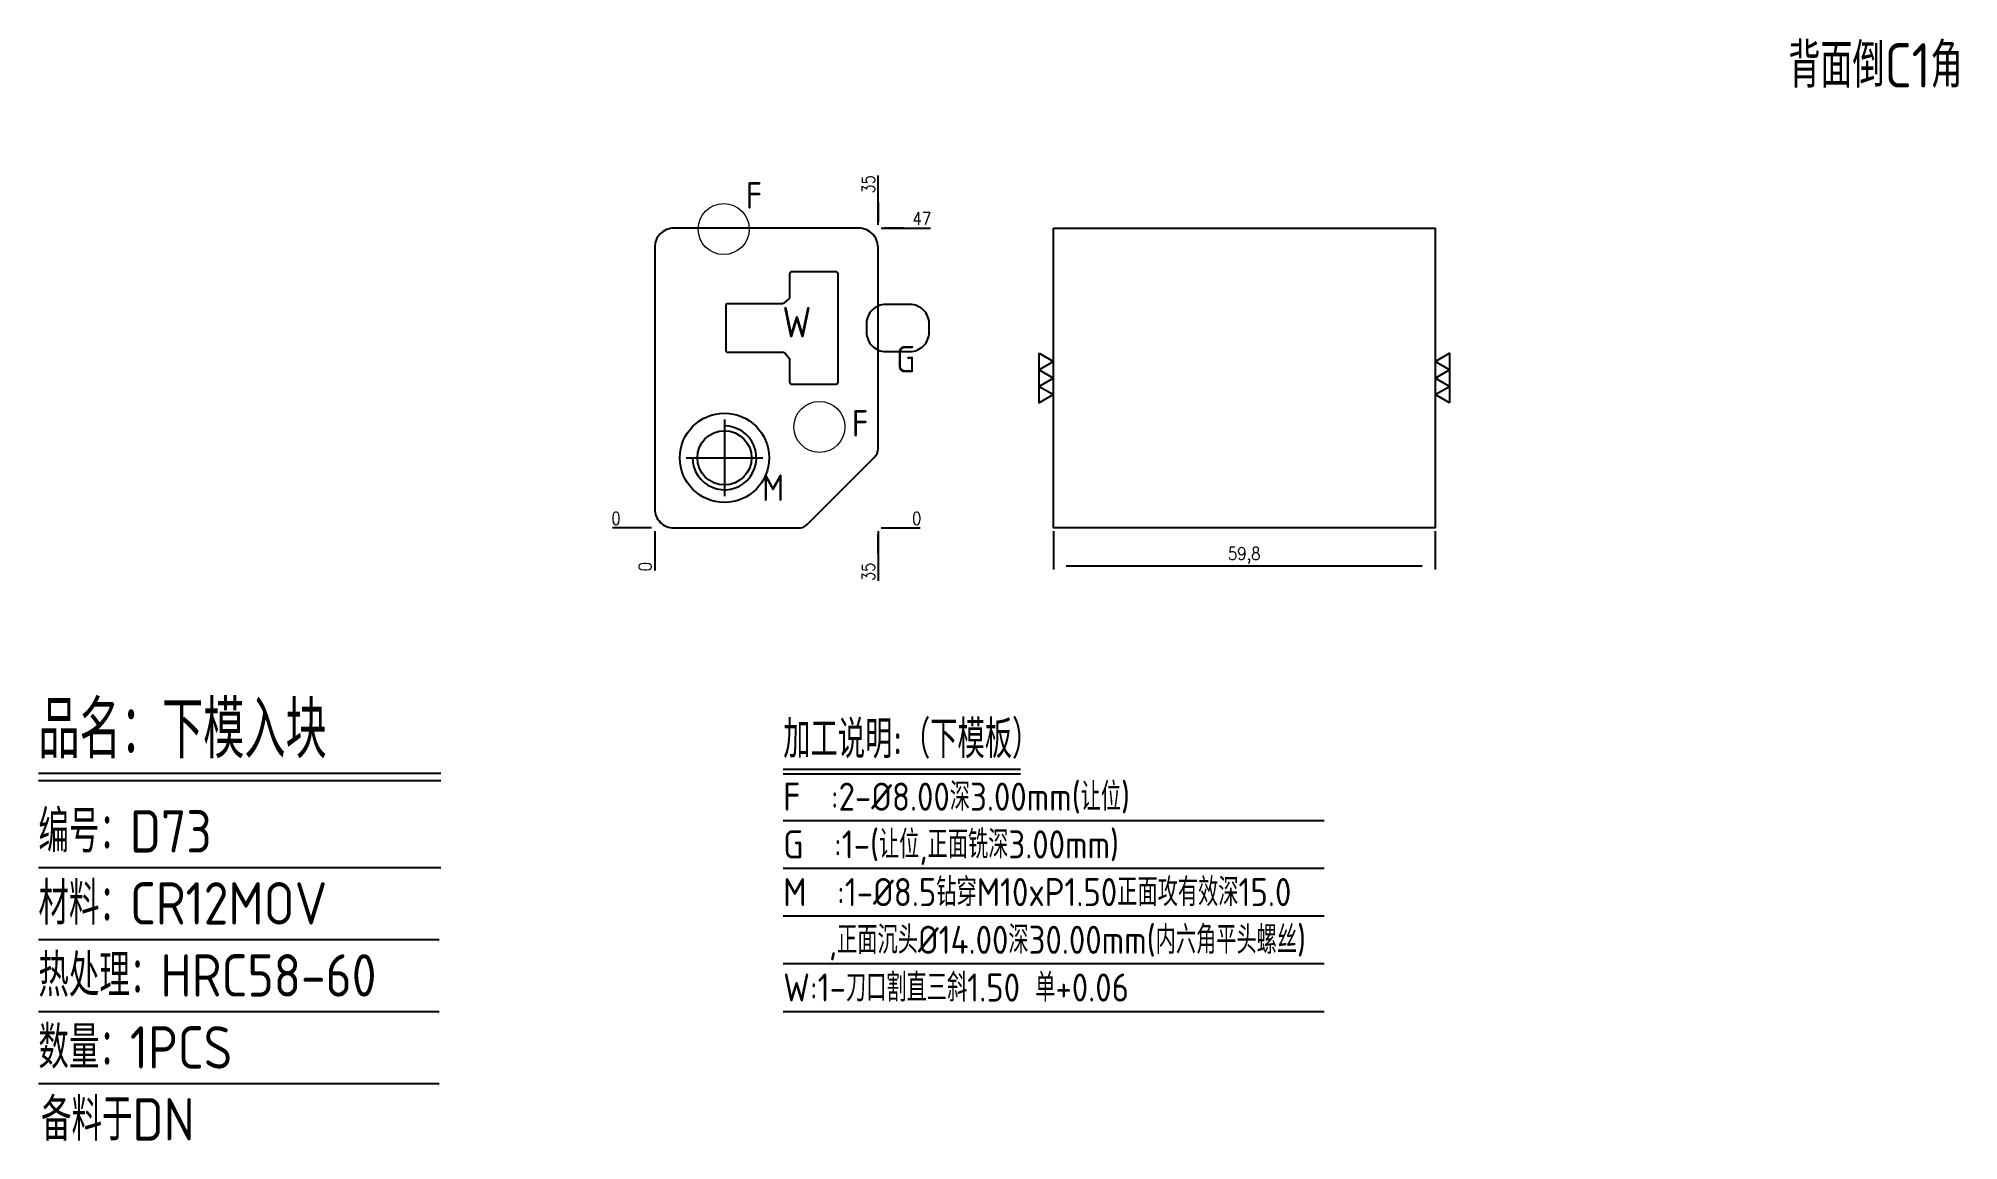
# Model space of a CAD drawing. Header units: millimetres. Extents: x 100312 to 100613, y -3027 to -2854.
import ezdxf
from ezdxf.enums import TextEntityAlignment as Align

# ---------------------------------------------------------------- set-up
doc = ezdxf.new("R2010")
doc.units = ezdxf.units.MM
doc.linetypes.add('CENTER', pattern=[0])
for name, color, linetype in [('DIE_P', 2, 'Continuous'), ('DIM', 4, 'Continuous'), ('TEXT', 4, 'Continuous')]:
    doc.layers.add(name, color=color, linetype=linetype)
doc.styles.add('gbenor', font='gbenor.shx', dxfattribs={"bigfont": 'gbcbig.shx'})
doc.styles.get("Standard").update_dxf_attribs({"font": 'txt.shx', "width": 0.85, "bigfont": 'ctxt.shx'})
doc.dimstyles.new('T-2-WX', dxfattribs={"dimtxt": 2, "dimasz": 2, "dimexe": 0.5, "dimexo": 0.5, "dimgap": 0.5, "dimtad": 1, "dimtxsty": 'Standard', "dimblk": 'OPEN30', "dimcen": 0, "dimazin": 3, "dimtfac": 1, "dimtmove": 0, "dimatfit": 3, "dimldrblk": 'OPEN30', "dimlwd": -1, "dimlwe": -1})

# ---------------------------------------------------------------- blocks, each defined once
blk = doc.blocks.new('*D7579')
at = {"layer": 'Defpoints', "color": 0}
for p in [(100408.73, -2931.06), (100443.73, -2931.06), (100448.73, -2931.06)]:
    blk.add_point(p, dxfattribs=at)
at = {"layer": 'DIM', "color": 0}
blk.add_line((100444.23, -2931.06), (100450.36, -2931.06), dxfattribs=at)
at = {"layer": 'DIM', "color": 0, "insert": (100449.8, -2929.56), "char_height": 2, "attachment_point": 5}
blk.add_mtext('0', dxfattribs=at)
blk = doc.blocks.new('_Open30')
blk = doc.blocks.new('*D7580')
at = {"layer": 'Defpoints', "color": 0}
for p in [(100443.73, -2884.06), (100448.73, -2884.06), (100408.73, -2931.06)]:
    blk.add_point(p, dxfattribs=at)
at = {"layer": 'DIM', "color": 0}
for p, q in [((100444.23, -2884.06), (100447.73, -2884.06)), ((100447.73, -2884.06), (100444.73, -2884.06)), ((100444.73, -2884.06), (100451.98, -2884.06))]:
    blk.add_line(p, q, dxfattribs=at)
at = {"layer": 'DIM', "color": 0, "insert": (100450.6, -2882.56), "char_height": 2, "attachment_point": 5}
blk.add_mtext('47', dxfattribs=at)
blk = doc.blocks.new('*D7581')
at = {"layer": 'Defpoints', "color": 0}
for p in [(100403.73, -2931.06), (100408.73, -2931.06), (100408.73, -2931.06)]:
    blk.add_point(p, dxfattribs=at)
at = {"layer": 'DIM', "color": 0}
blk.add_line((100408.23, -2931.06), (100402.1, -2931.06), dxfattribs=at)
at = {"layer": 'DIM', "color": 0, "insert": (100402.66, -2929.56), "char_height": 2, "attachment_point": 5}
blk.add_mtext('0', dxfattribs=at)
blk = doc.blocks.new('*D7582')
at = {"layer": 'Defpoints', "color": 0}
for p in [(100408.73, -2931.06), (100443.73, -2931.06), (100443.73, -2936.06)]:
    blk.add_point(p, dxfattribs=at)
at = {"layer": 'DIM', "color": 0}
for p, q in [((100443.73, -2931.56), (100443.73, -2935.06)), ((100443.73, -2935.06), (100443.73, -2932.06)), ((100443.73, -2932.06), (100443.73, -2939.32))]:
    blk.add_line(p, q, dxfattribs=at)
at = {"layer": 'DIM', "color": 0, "insert": (100442.23, -2937.94), "char_height": 2, "attachment_point": 5, "rotation": 90}
blk.add_mtext('35', dxfattribs=at)
blk = doc.blocks.new('*D7583')
at = {"layer": 'Defpoints', "color": 0}
for p in [(100408.73, -2931.06), (100408.73, -2931.06), (100408.73, -2936.06)]:
    blk.add_point(p, dxfattribs=at)
at = {"layer": 'DIM', "color": 0}
blk.add_line((100408.73, -2931.56), (100408.73, -2937.7), dxfattribs=at)
at = {"layer": 'DIM', "color": 0, "insert": (100407.23, -2937.13), "char_height": 2, "attachment_point": 5, "rotation": 90}
blk.add_mtext('0', dxfattribs=at)
blk = doc.blocks.new('*D7584')
at = {"layer": 'Defpoints', "color": 0}
for p in [(100443.73, -2879.06), (100443.73, -2884.06), (100408.73, -2931.06)]:
    blk.add_point(p, dxfattribs=at)
at = {"layer": 'DIM', "color": 0}
for p, q in [((100443.73, -2883.06), (100443.73, -2875.81)), ((100443.73, -2883.56), (100443.73, -2880.06)), ((100443.73, -2880.06), (100443.73, -2883.06))]:
    blk.add_line(p, q, dxfattribs=at)
at = {"layer": 'DIM', "color": 0, "insert": (100442.23, -2877.19), "char_height": 2, "attachment_point": 5, "rotation": 90}
blk.add_mtext('35', dxfattribs=at)
blk = doc.blocks.new('*D7585')
at = {"layer": 'Defpoints', "color": 0}
for p in [(100471.22, -2931.06), (100531.02, -2931.06), (100471.22, -2937.06)]:
    blk.add_point(p, dxfattribs=at)
at = {"layer": 'DIM', "color": 0}
for p, q in [((100471.22, -2931.56), (100471.22, -2937.56)), ((100531.02, -2931.56), (100531.02, -2937.56)), ((100529.02, -2937.06), (100473.22, -2937.06))]:
    blk.add_line(p, q, dxfattribs=at)
at = {"layer": 'DIM', "color": 0, "insert": (100501.12, -2935.37), "char_height": 2, "attachment_point": 5}
blk.add_mtext('59,8', dxfattribs=at)

msp = doc.modelspace()

# ---------------------------------------------------------------- linework, layer by layer
at = {"layer": 'DIE_P', "linetype": 'Continuous'}
msp.add_lwpolyline([(100411.729, -2884.063, 0.4142136), (100408.729, -2887.063), (100408.729, -2928.063, 0.4142136), (100411.729, -2931.063), (100431.269, -2931.063, 0.1989124), (100432.683, -2930.477), (100443.143, -2920.018, 0.1989124), (100443.729, -2918.604), (100443.729, -2887.063, 0.4142136), (100440.729, -2884.063)], format="xyb", close=True, dxfattribs=at)
at = {"layer": 'DIE_P', "color": 2}
msp.add_lwpolyline([(100471.224, -2884.063), (100531.024, -2884.063), (100531.024, -2931.063), (100471.224, -2931.063)], close=True, dxfattribs=at)
at = {"layer": 'DIE_P', "color": 1}
msp.add_lwpolyline([(100430.169, -2908.508), (100437.169, -2908.508, 0.4142136), (100437.469, -2908.208), (100437.469, -2891.208, 0.4142136), (100437.169, -2890.908), (100430.169, -2890.908, 0.4142136), (100429.869, -2891.208), (100429.869, -2894.929, -0.2216947), (100429.761, -2895.159), (100428.952, -2895.838, -0.176327), (100428.759, -2895.908), (100420.169, -2895.908, 0.4142136), (100419.869, -2896.208), (100419.869, -2903.208, 0.4142136), (100420.169, -2903.508), (100428.89, -2903.508, -0.2216947), (100429.119, -2903.615), (100429.798, -2904.425, -0.176327), (100429.869, -2904.617), (100429.869, -2908.208, 0.4142136)], format="xyb", close=True, dxfattribs=at)
at = {"layer": 'DIE_P', "color": 94, "linetype": 'Continuous'}
msp.add_lwpolyline([(100451.739, -2900.398), (100451.739, -2899.013, 0.4142136), (100448.739, -2896.013), (100444.933, -2896.013, 0.4142136), (100441.933, -2899.013), (100441.933, -2900.398, 0.4142136), (100444.933, -2903.398), (100448.739, -2903.398, 0.4142136)], format="xyb", close=True, dxfattribs=at)
at = {"layer": 'DIE_P'}
msp.add_lwpolyline([(100414.669, -2920.063, 2.4142136), (100419.669, -2915.063)], format="xyb", dxfattribs=at)
at = {"layer": 'DIE_P', "linetype": 'CENTER'}
for points in [[(100419.669, -2914.063), (100419.669, -2926.063)], [(100413.669, -2920.063), (100425.669, -2920.063)]]:
    msp.add_lwpolyline(points, dxfattribs=at)
at = {"layer": 'DIE_P', "color": 94, "linetype": 'Continuous', "lineweight": 15}
for centre in [(100419.549, -2884.208), (100434.549, -2915.208)]:
    msp.add_circle(centre, 4, dxfattribs=at)
at = {"layer": 'DIE_P', "linetype": 'Continuous'}
msp.add_circle((100419.669, -2920.063), 7, dxfattribs=at)
at = {"layer": 'DIE_P'}
msp.add_circle((100419.669, -2920.063), 4.25, dxfattribs=at)
at = {"layer": 'DIM', "color": 4, "linetype": 'Continuous', "lineweight": 25}
for p, q in [((100312.153, -2969.487), (100375.213, -2969.487)), ((100312.153, -2970.649), (100375.213, -2970.649)), ((100312.153, -2984.263), (100375.213, -2984.263)), ((100312.153, -2995.553), (100374.939, -2995.553)), ((100312.153, -3006.843), (100374.939, -3006.843)), ((100312.153, -3018.133), (100374.939, -3018.133))]:
    msp.add_line(p, q, dxfattribs=at)
at = {"layer": 'TEXT', "color": 3}
for p, q in [((100428.877, -2968.846), (100466.049, -2968.846)), ((100428.877, -2969.616), (100466.049, -2969.616))]:
    msp.add_line(p, q, dxfattribs=at)
at = {"layer": 'TEXT', "color": 3, "linetype": 'Continuous'}
for p, q in [((100428.877, -2976.92), (100513.651, -2976.92)), ((100428.877, -2984.4), (100513.651, -2984.4)), ((100428.877, -2991.88), (100513.651, -2991.88)), ((100428.877, -2999.36), (100513.651, -2999.36)), ((100428.877, -3006.84), (100513.651, -3006.84))]:
    msp.add_line(p, q, dxfattribs=at)
at = {"layer": 'TEXT'}
for points in [[(100468.974, -2903.666), (100471.224, -2904.965), (100468.974, -2906.264), (100471.224, -2907.563), (100468.974, -2908.862), (100471.224, -2910.161), (100468.974, -2911.46), (100468.974, -2903.666)], [(100533.274, -2911.46), (100531.024, -2910.161), (100533.274, -2908.862), (100531.024, -2907.563), (100533.274, -2906.264), (100531.024, -2904.965), (100533.274, -2903.666), (100533.274, -2911.46)]]:
    msp.add_lwpolyline(points, close=True, dxfattribs=at)

# ---------------------------------------------------------------- texts
at = {"layer": 'DIM', "color": 3, "linetype": 'Continuous', "lineweight": 25, "style": 'gbenor'}
for s, height, p in [('品名：下模入块', 8.9655, (100312.153, -2967.163)), ('编号：D73', 6.6411, (100312.153, -2981.939)), ('材料：CR12MOV', 6.6411, (100312.153, -2993.229)), ('热处理：HRC58-60', 6.64111, (100312.153, -3004.519)), ('数量：1PCS', 6.6411, (100312.153, -3015.809)), ('备料于DN', 6.6411, (100312.557, -3027.099))]:
    msp.add_text(s, height=height, dxfattribs=at).set_placement(p)
at = {"layer": 'TEXT', "color": 4, "lineweight": 18, "style": 'gbenor'}
msp.add_text('背面倒C1角', height=6.9635, dxfattribs=at).set_placement((100586.413, -2862.022))
at = {"layer": 'TEXT', "color": 4, "style": 'gbenor'}
for s, height, p in [('F', 4.16, (100424.297, -2878.938)), ('W', 4.8, (100431.012, -2898.789)), ('G', 4.16, (100448.069, -2904.6)), ('F', 4.16, (100440.927, -2914.658)), ('M', 4.16, (100427.291, -2924.74))]:
    msp.add_text(s, height=height, dxfattribs=at).set_placement(p, align=Align.MIDDLE_CENTER)
for s, height, p in [('加工说明:（下模板）', 5.94, (100428.877, -2967.152)), ('F  :2-%%C8.00深3.00mm(让位)', 4.4, (100428.877, -2975.38)), ('G  :1-(让位,正面铣深3.00mm)', 4.4, (100428.877, -2982.86)), ('M  :1-%%C8.5钻穿M10xP1.50正面攻有效深15.0', 4.4, (100428.877, -2990.34)), ('   ,正面沉头%%c14.00深30.00mm(内六角平头螺丝)', 4.4, (100428.877, -2997.82))]:
    msp.add_text(s, height=height, dxfattribs=at).set_placement(p)
at = {"layer": 'TEXT', "color": 1, "style": 'gbenor'}
msp.add_text('W:1-刀口割直三斜1.50 单+0.06', height=4.4, dxfattribs=at).set_placement((100428.877, -3005.3))

# ---------------------------------------------------------------- dimensions: what is measured, and where the dimension line sits
at = {"layer": 'DIM'}
for feature_location, offset, dtype, origin, picture, middle in [((100443.729, -2884.063), (0, 5), 1, (100408.729, -2931.063), '*D7584', (100442.229, -2877.187)), ((100443.729, -2884.063), (5, 0), 0, (100408.729, -2931.063), '*D7580', (100450.605, -2882.563)), ((100408.728549576, -2931.063260804), (-5, 0), 0, (100408.728549576, -2931.063260804), '*D7581', (100402.661882909, -2929.563260804)), ((100443.728549596, -2931.063260804), (5, 0), 0, (100408.728549576, -2931.063260804), '*D7579', (100449.795216263, -2929.563260804)), ((100408.728549576, -2931.063260804), (0, -5), 1, (100408.728549576, -2931.063260804), '*D7583', (100407.228549576, -2937.12992747)), ((100443.729, -2931.063), (0, -5), 1, (100408.729, -2931.063), '*D7582', (100442.229, -2937.939))]:
    dim = msp.add_ordinate_dim(feature_location=feature_location, offset=offset, dtype=dtype, origin=origin, dimstyle='T-2-WX', dxfattribs=at)
    dim.commit()
    dim.dimension.update_dxf_attribs({"geometry": picture, "text_midpoint": middle})
dim = msp.add_linear_dim(base=(100471.224, -2937.063), p1=(100531.024, -2931.063), p2=(100471.224, -2931.063), dimstyle='T-2-WX', dxfattribs=at)
dim.commit()
dim.dimension.update_dxf_attribs({"geometry": '*D7585', "text_midpoint": (100501.124, -2935.373)})

doc.saveas('drawing.dxf')
